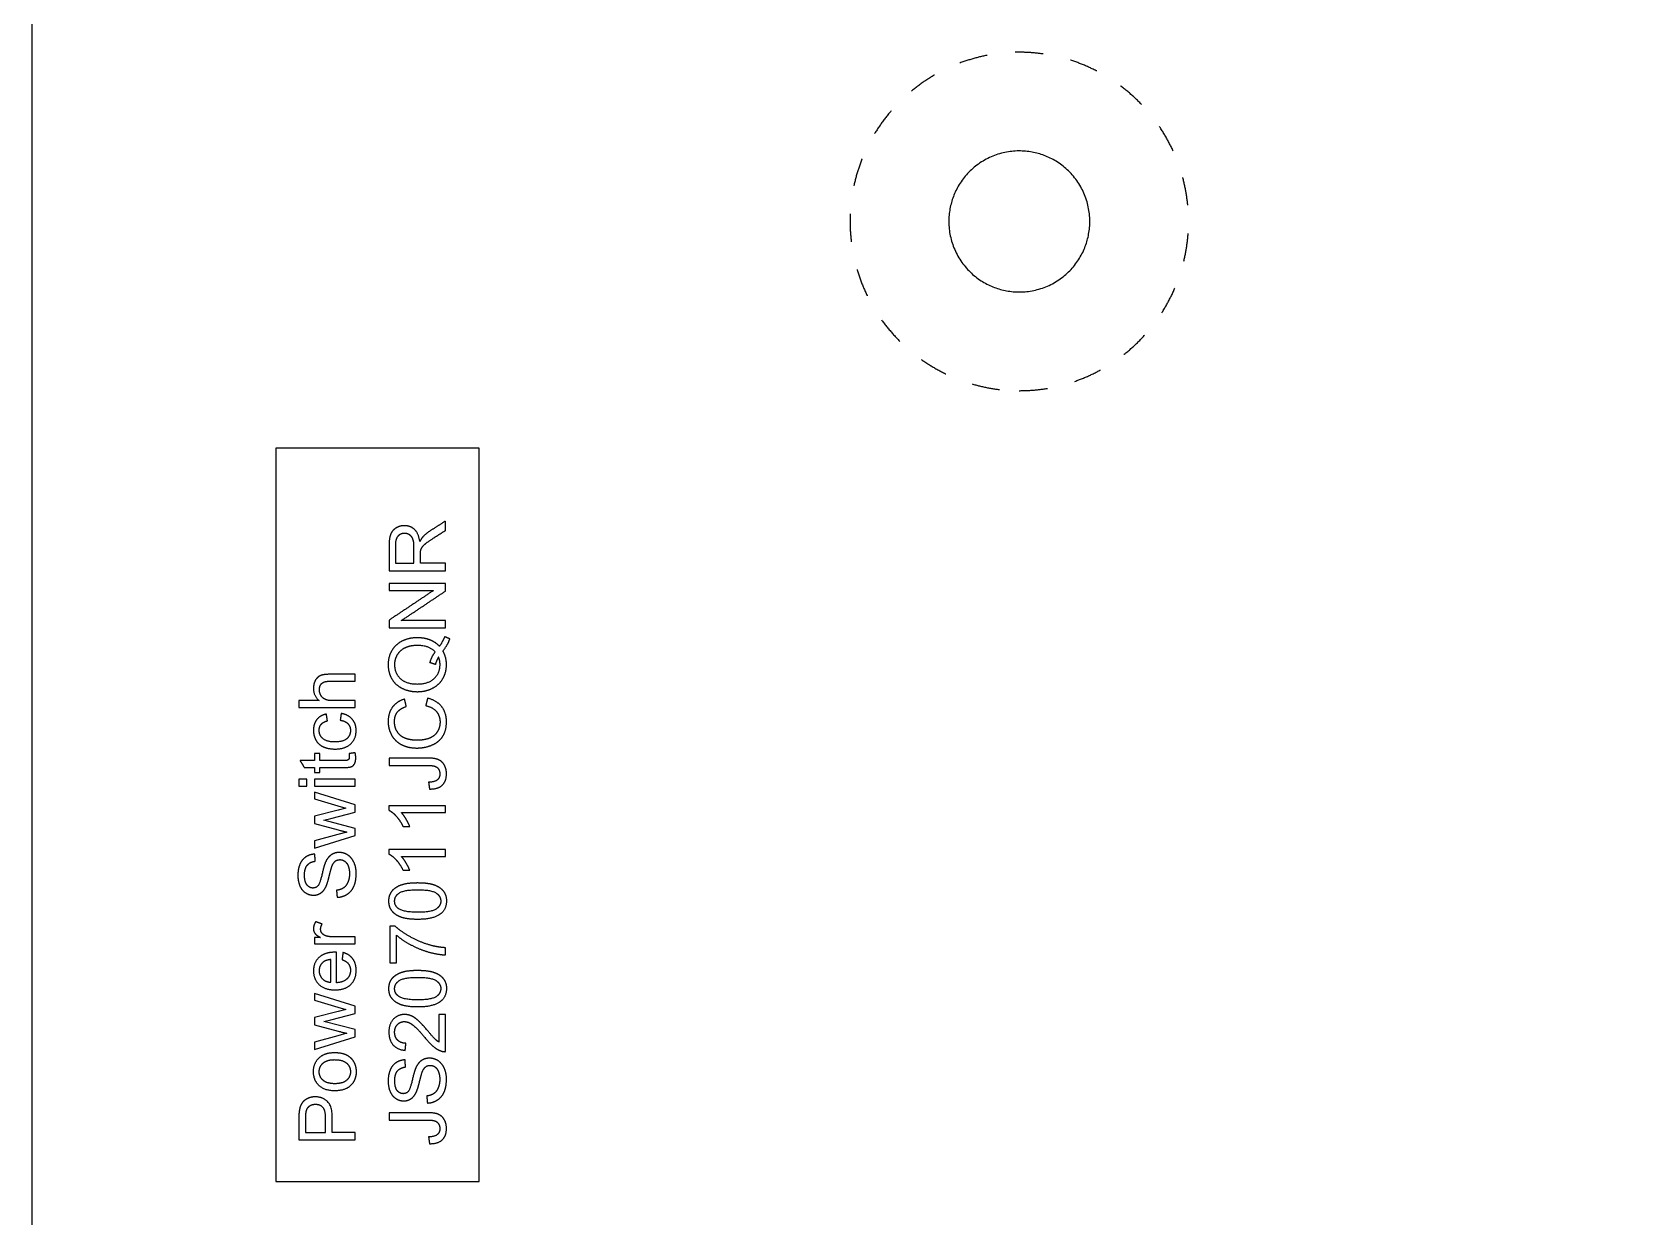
# Model space of a CAD drawing. Header units: millimetres. Extents: x -34 to 33, y -64 to 62.
# Drawn here: x -33.5 to -5.09, y 26.28 to 47.29 of the extents above; entities that cross this region are included whole.
import ezdxf

# ---------------------------------------------------------------- set-up
doc = ezdxf.new("R2010")
doc.units = ezdxf.units.MM
doc.header["$LTSCALE"] = 0.1
doc.linetypes.add('Dashed', pattern=[10, 5, -5])
doc.layers.add('dxf_release_for_jordan$PCB_v1_240711$front', color=18, linetype='Continuous', true_color=0x000000)

msp = doc.modelspace()

# ---------------------------------------------------------------- linework, layer by layer
at = {"layer": 'dxf_release_for_jordan$PCB_v1_240711$front', "color": 5, "true_color": 0x0000ff}
for p, q in [((-27.171, 38.181), (-27.171, 37.738)), ((-27.06, 38.186), (-27.06, 37.87)), ((-26.73, 37.87), (-26.73, 38.154)), ((-27.06, 37.87), (-26.73, 37.87)), ((-26.615, 37.87), (-26.615, 38.023)), ((-26.171, 37.87), (-26.615, 37.87)), ((-26.171, 37.738), (-26.171, 37.87)), ((-27.171, 37.738), (-26.171, 37.738)), ((-28.412, 35.435), (-28.771, 35.435)), ((-28.771, 35.435), (-28.771, 35.312)), ((-28.771, 35.312), (-27.771, 35.312)), ((-27.771, 35.435), (-28.167, 35.435)), ((-27.771, 35.312), (-27.771, 35.435)), ((-27.771, 33.587), (-28.495, 33.814)), ((-28.495, 33.814), (-28.495, 33.694)), ((-28.495, 33.694), (-28.077, 33.57)), ((-28.077, 33.57), (-27.937, 33.529)), ((-27.937, 33.529), (-28.075, 33.492)), ((-27.771, 33.46), (-27.771, 33.587)), ((-26.171, 33.572), (-27.175, 33.572)), ((-27.175, 33.572), (-27.175, 33.492)), ((-26.171, 33.449), (-26.171, 33.572)), ((-28.075, 33.492), (-28.495, 33.384)), ((-28.495, 33.384), (-28.495, 33.258)), ((-28.495, 33.258), (-28.071, 33.143)), ((-28.328, 33.317), (-28.205, 33.345)), ((-27.771, 33.17), (-28.328, 33.317)), ((-28.205, 33.345), (-27.771, 33.46)), ((-26.953, 33.449), (-26.171, 33.449)), ((-28.077, 33.062), (-28.495, 32.947)), ((-28.495, 32.82), (-27.771, 33.042)), ((-27.922, 33.105), (-28.077, 33.062)), ((-27.771, 33.042), (-27.771, 33.17)), ((-28.495, 32.947), (-28.495, 32.82)), ((-26.171, 32.795), (-27.175, 32.795)), ((-27.175, 32.795), (-27.175, 32.716)), ((-26.171, 32.672), (-26.171, 32.795)), ((-26.953, 32.672), (-26.171, 32.672)), ((-27.062, 31.435), (-27.158, 31.435)), ((-27.158, 31.435), (-27.158, 30.788)), ((-27.04, 30.788), (-27.04, 31.278)), ((-28.386, 31.233), (-28.495, 31.233)), ((-28.495, 31.233), (-28.495, 31.123)), ((-28.495, 31.123), (-27.771, 31.123)), ((-27.771, 31.246), (-28.15, 31.246)), ((-27.771, 31.123), (-27.771, 31.246)), ((-27.158, 30.788), (-27.04, 30.788)), ((-27.771, 30.019), (-28.495, 30.245)), ((-28.495, 30.245), (-28.495, 30.126)), ((-28.495, 30.126), (-28.077, 30.002)), ((-28.075, 29.924), (-28.495, 29.816)), ((-28.205, 29.776), (-27.771, 29.891)), ((-28.077, 30.002), (-27.937, 29.96)), ((-27.937, 29.96), (-28.075, 29.924)), ((-27.771, 29.891), (-27.771, 30.019)), ((-26.171, 29.872), (-26.289, 29.872)), ((-26.289, 29.872), (-26.289, 29.382)), ((-26.171, 29.212), (-26.171, 29.872)), ((-28.495, 29.816), (-28.495, 29.689)), ((-28.495, 29.689), (-28.071, 29.574)), ((-28.328, 29.748), (-28.205, 29.776)), ((-27.771, 29.602), (-28.328, 29.748)), ((-27.771, 29.473), (-27.771, 29.602)), ((-28.077, 29.494), (-28.495, 29.379)), ((-28.495, 29.252), (-27.771, 29.473)), ((-28.495, 29.379), (-28.495, 29.252)), ((-27.922, 29.537), (-28.077, 29.494)), ((-28.771, 28.025), (-28.771, 27.648)), ((-28.653, 28.036), (-28.653, 27.78)), ((-28.296, 27.78), (-28.296, 28.038)), ((-28.178, 27.78), (-28.178, 28.036)), ((-28.771, 27.648), (-27.771, 27.648)), ((-28.653, 27.78), (-28.296, 27.78)), ((-27.771, 27.78), (-28.178, 27.78)), ((-27.771, 27.648), (-27.771, 27.78))]:
    msp.add_line(p, q, dxfattribs=at)
at = {"layer": 'dxf_release_for_jordan$PCB_v1_240711$front', "color": 96, "true_color": 0x007f00}
msp.add_lwpolyline([(33.5, 60.93), (33.5, -32.448), (8, -32.448), (8, -44.448), (-8, -44.448), (-8, -32.448), (-33.5, -32.448), (-33.5, 60.93)], close=True, dxfattribs=at)
at = {"layer": 'dxf_release_for_jordan$PCB_v1_240711$front', "color": 5, "true_color": 0x0000ff}
msp.add_lwpolyline([(-29.177, 26.91), (-25.577, 26.91), (-25.577, 39.91), (-29.177, 39.91)], close=True, dxfattribs=at)
at = {"layer": 'dxf_release_for_jordan$PCB_v1_240711$front', "color": 1, "linetype": 'Dashed', "true_color": 0xff0000}
msp.add_rational_spline([(-16, 40.93), (-19, 40.93), (-19, 43.93), (-19, 46.93), (-16, 46.93), (-13, 46.93), (-13, 43.93), (-13, 40.93), (-16, 40.93)], [1, 0.707106781187, 1, 0.707106781187, 1, 0.707106781187, 1, 0.707106781187, 1], degree=2, knots=[0, 0, 0, 5.497787, 5.497787, 10.995574, 10.995574, 16.493361, 16.493361, 21.991149, 21.991149, 21.991149], dxfattribs=at)
at = {"layer": 'dxf_release_for_jordan$PCB_v1_240711$front', "color": 96, "true_color": 0x007f00}
msp.add_rational_spline([(-17.204, 44.265), (-16.87, 45.469), (-15.665, 45.135), (-14.461, 44.8), (-14.796, 43.596), (-15.13, 42.391), (-16.335, 42.726), (-17.539, 43.06), (-17.204, 44.265)], [1, 0.707106781187, 1, 0.707106781187, 1, 0.707106781187, 1, 0.707106781187, 1], degree=2, knots=[0, 0, 0, 1.963495, 1.963495, 3.926991, 3.926991, 5.890486, 5.890486, 7.853982, 7.853982, 7.853982], dxfattribs=at)
at = {"layer": 'dxf_release_for_jordan$PCB_v1_240711$front', "color": 5, "true_color": 0x0000ff}
for points, knots in [([(-26.626, 38.255), (-26.646, 38.399), (-26.719, 38.468), (-26.792, 38.537), (-26.898, 38.537), (-26.981, 38.537), (-27.049, 38.495), (-27.117, 38.454), (-27.144, 38.384), (-27.171, 38.315), (-27.171, 38.181)], [-7, -7, -7, -6, -6, -5, -5, -4, -4, -3, -3, -2, -2, -2]), ([(-26.73, 38.154), (-26.73, 38.245), (-26.748, 38.296), (-26.767, 38.347), (-26.808, 38.374), (-26.85, 38.4), (-26.898, 38.4), (-26.969, 38.4), (-27.015, 38.349), (-27.06, 38.298), (-27.06, 38.186)], [1, 1, 1, 2, 2, 3, 3, 4, 4, 5, 5, 6, 6, 6]), ([(-26.443, 38.445), (-26.523, 38.393), (-26.576, 38.335), (-26.601, 38.308), (-26.626, 38.255)], [-9, -9, -9, -8, -8, -7, -7, -7]), ([(-26.61, 38.097), (-26.603, 38.128), (-26.584, 38.157), (-26.565, 38.187), (-26.517, 38.225), (-26.469, 38.262), (-26.379, 38.32)], [-15, -15, -15, -14, -14, -13, -13, -12, -12, -12]), ([(-26.278, 36.399), (-26.351, 36.475), (-26.45, 36.512), (-26.548, 36.55), (-26.672, 36.55), (-26.82, 36.55), (-26.939, 36.491), (-27.057, 36.433), (-27.123, 36.322), (-27.188, 36.211), (-27.188, 36.073), (-27.188, 35.936), (-27.125, 35.825), (-27.062, 35.714), (-26.94, 35.654), (-26.819, 35.594), (-26.671, 35.594), (-26.522, 35.594), (-26.404, 35.654), (-26.285, 35.713), (-26.22, 35.824), (-26.154, 35.934), (-26.154, 36.07), (-26.154, 36.204), (-26.216, 36.315)], [-28, -28, -28, -27, -27, -26, -26, -25, -25, -24, -24, -23, -23, -22, -22, -21, -21, -20, -20, -19, -19, -18, -18, -17, -17, -16, -16, -16]), ([(-26.352, 36.297), (-26.458, 36.413), (-26.672, 36.413), (-26.793, 36.413), (-26.884, 36.372), (-26.974, 36.331), (-27.025, 36.251), (-27.075, 36.172), (-27.075, 36.073), (-27.075, 35.925), (-26.973, 35.828), (-26.872, 35.73), (-26.671, 35.73), (-26.476, 35.73), (-26.372, 35.827), (-26.268, 35.923), (-26.268, 36.073), (-26.268, 36.144), (-26.294, 36.207)], [1, 1, 1, 2, 2, 3, 3, 4, 4, 5, 5, 6, 6, 7, 7, 8, 8, 9, 9, 10, 10, 10]), ([(-28.23, 35.902), (-28.337, 35.902), (-28.392, 35.877), (-28.448, 35.851), (-28.48, 35.792), (-28.512, 35.732), (-28.512, 35.652), (-28.512, 35.521), (-28.412, 35.435)], [-21, -21, -21, -20, -20, -19, -19, -18, -18, -17, -17, -17]), ([(-28.167, 35.435), (-28.253, 35.435), (-28.301, 35.456), (-28.349, 35.476), (-28.378, 35.524), (-28.406, 35.572), (-28.406, 35.627), (-28.406, 35.7), (-28.364, 35.74), (-28.322, 35.779), (-28.23, 35.779)], [-29, -29, -29, -28, -28, -27, -27, -26, -26, -25, -25, -24, -24, -24]), ([(-26.897, 35.462), (-27.035, 35.422), (-27.111, 35.319), (-27.188, 35.217), (-27.188, 35.067), (-27.188, 34.935), (-27.127, 34.825), (-27.067, 34.715), (-26.951, 34.655), (-26.835, 34.595), (-26.679, 34.595), (-26.535, 34.595), (-26.411, 34.648), (-26.286, 34.701), (-26.22, 34.802), (-26.154, 34.904), (-26.154, 35.065), (-26.154, 35.221), (-26.24, 35.329), (-26.325, 35.437), (-26.488, 35.479)], [-21, -21, -21, -20, -20, -19, -19, -18, -18, -17, -17, -16, -16, -15, -15, -14, -14, -13, -13, -12, -12, -11, -11, -11]), ([(-26.522, 35.347), (-26.396, 35.319), (-26.332, 35.242), (-26.268, 35.165), (-26.268, 35.054), (-26.268, 34.963), (-26.315, 34.884), (-26.362, 34.806), (-26.457, 34.769), (-26.552, 34.732), (-26.679, 34.732), (-26.778, 34.732), (-26.871, 34.763), (-26.964, 34.794), (-27.019, 34.872), (-27.075, 34.949), (-27.075, 35.064), (-27.075, 35.165), (-27.025, 35.231), (-26.975, 35.297), (-26.866, 35.332)], [-32, -32, -32, -31, -31, -30, -30, -29, -29, -28, -28, -27, -27, -26, -26, -25, -25, -24, -24, -23, -23, -22, -22, -22]), ([(-28.283, 35.196), (-28.392, 35.175), (-28.452, 35.1), (-28.512, 35.025), (-28.512, 34.907), (-28.512, 34.814), (-28.468, 34.734), (-28.424, 34.655), (-28.336, 34.616), (-28.248, 34.577), (-28.131, 34.577), (-27.949, 34.577), (-27.852, 34.667), (-27.755, 34.758), (-27.755, 34.906), (-27.755, 35.025), (-27.826, 35.106), (-27.896, 35.188), (-28.021, 35.208)], [-18, -18, -18, -17, -17, -16, -16, -15, -15, -14, -14, -13, -13, -12, -12, -11, -11, -10, -10, -9, -9, -9]), ([(-28.037, 35.087), (-27.945, 35.074), (-27.9, 35.026), (-27.856, 34.977), (-27.856, 34.905), (-27.856, 34.815), (-27.922, 34.759), (-27.988, 34.703), (-28.134, 34.703), (-28.278, 34.703), (-28.344, 34.761), (-28.411, 34.819), (-28.411, 34.912), (-28.411, 34.973), (-28.374, 35.016), (-28.337, 35.06), (-28.264, 35.077)], [-27, -27, -27, -26, -26, -25, -25, -24, -24, -23, -23, -22, -22, -21, -21, -20, -20, -19, -19, -19]), ([(-27.983, 34.249), (-27.873, 34.249), (-27.839, 34.264), (-27.804, 34.279), (-27.783, 34.316), (-27.762, 34.353), (-27.762, 34.42), (-27.762, 34.46), (-27.773, 34.512)], [-5, -5, -5, -4, -4, -3, -3, -2, -2, -1, -1, -1]), ([(-27.881, 34.495), (-27.876, 34.461), (-27.876, 34.441), (-27.876, 34.413), (-27.885, 34.399), (-27.894, 34.384), (-27.909, 34.378), (-27.924, 34.371), (-27.977, 34.371)], [-20, -20, -20, -19, -19, -18, -18, -17, -17, -16, -16, -16]), ([(-26.455, 33.868), (-26.306, 33.865), (-26.23, 33.935), (-26.154, 34.005), (-26.154, 34.137), (-26.154, 34.225), (-26.191, 34.291), (-26.227, 34.357), (-26.295, 34.387), (-26.364, 34.417), (-26.49, 34.417)], [-14, -14, -14, -13, -13, -12, -12, -11, -11, -10, -10, -9, -9, -9]), ([(-26.482, 34.285), (-26.396, 34.285), (-26.357, 34.272), (-26.318, 34.258), (-26.295, 34.222), (-26.272, 34.186), (-26.272, 34.136), (-26.272, 34.068), (-26.315, 34.03), (-26.357, 33.992), (-26.471, 33.987)], [-6, -6, -6, -5, -5, -4, -4, -3, -3, -2, -2, -1, -1, -1]), ([(-27.175, 33.492), (-27.11, 33.46), (-27.041, 33.383), (-26.972, 33.306), (-26.924, 33.203)], [-9, -9, -9, -8, -8, -7, -7, -7]), ([(-26.805, 33.203), (-26.826, 33.261), (-26.869, 33.333), (-26.911, 33.405), (-26.953, 33.449)], [-6, -6, -6, -5, -5, -4, -4, -4]), ([(-28.489, 32.713), (-28.577, 32.71), (-28.647, 32.664), (-28.716, 32.619), (-28.752, 32.534), (-28.788, 32.449), (-28.788, 32.338), (-28.788, 32.237), (-28.754, 32.154), (-28.72, 32.072), (-28.654, 32.029), (-28.588, 31.986), (-28.512, 31.986), (-28.444, 31.986), (-28.388, 32.021), (-28.332, 32.056), (-28.295, 32.128), (-28.266, 32.183), (-28.233, 32.321), (-28.2, 32.458), (-28.184, 32.499), (-28.16, 32.561), (-28.125, 32.589), (-28.09, 32.616), (-28.043, 32.616), (-27.996, 32.616), (-27.957, 32.588), (-27.918, 32.559), (-27.895, 32.501), (-27.873, 32.443), (-27.873, 32.368), (-27.873, 32.283), (-27.903, 32.214), (-27.932, 32.146), (-27.98, 32.114), (-28.028, 32.081), (-28.103, 32.073)], [-34, -34, -34, -33, -33, -32, -32, -31, -31, -30, -30, -29, -29, -28, -28, -27, -27, -26, -26, -25, -25, -24, -24, -23, -23, -22, -22, -21, -21, -20, -20, -19, -19, -18, -18, -17, -17, -16, -16, -16]), ([(-28.092, 31.948), (-27.992, 31.951), (-27.913, 32.003), (-27.833, 32.055), (-27.794, 32.147), (-27.754, 32.238), (-27.754, 32.374), (-27.754, 32.481), (-27.794, 32.566), (-27.833, 32.652), (-27.903, 32.698), (-27.974, 32.743), (-28.054, 32.743), (-28.134, 32.743), (-28.196, 32.702), (-28.257, 32.66), (-28.298, 32.573), (-28.325, 32.513), (-28.361, 32.352), (-28.398, 32.19), (-28.433, 32.152), (-28.467, 32.113), (-28.521, 32.113), (-28.583, 32.113), (-28.627, 32.168), (-28.671, 32.223), (-28.671, 32.343), (-28.671, 32.458), (-28.623, 32.517), (-28.574, 32.576), (-28.48, 32.587)], [-50, -50, -50, -49, -49, -48, -48, -47, -47, -46, -46, -45, -45, -44, -44, -43, -43, -42, -42, -41, -41, -40, -40, -39, -39, -38, -38, -37, -37, -36, -36, -35, -35, -35]), ([(-27.175, 32.716), (-27.11, 32.684), (-27.041, 32.607), (-26.972, 32.53), (-26.924, 32.427)], [-9, -9, -9, -8, -8, -7, -7, -7]), ([(-26.805, 32.427), (-26.826, 32.484), (-26.869, 32.556), (-26.911, 32.628), (-26.953, 32.672)], [-6, -6, -6, -5, -5, -4, -4, -4]), ([(-26.664, 31.557), (-26.383, 31.557), (-26.258, 31.655), (-26.154, 31.738), (-26.154, 31.882), (-26.154, 31.992), (-26.213, 32.064), (-26.272, 32.136), (-26.38, 32.172), (-26.488, 32.208), (-26.664, 32.208), (-26.813, 32.208), (-26.9, 32.186), (-26.988, 32.163), (-27.049, 32.124), (-27.11, 32.084), (-27.142, 32.023), (-27.175, 31.963), (-27.175, 31.882), (-27.175, 31.773), (-27.116, 31.701), (-27.058, 31.629), (-26.95, 31.593), (-26.841, 31.557), (-26.664, 31.557)], [-12, -12, -12, -11, -11, -10, -10, -9, -9, -8, -8, -7, -7, -6, -6, -5, -5, -4, -4, -3, -3, -2, -2, -1, -1, 0, 0, 0]), ([(-26.664, 31.683), (-26.418, 31.683), (-26.337, 31.74), (-26.255, 31.798), (-26.255, 31.882), (-26.255, 31.967), (-26.337, 32.024), (-26.419, 32.082), (-26.664, 32.082), (-26.911, 32.082), (-26.992, 32.024), (-27.073, 31.967), (-27.073, 31.881), (-27.073, 31.796), (-27.002, 31.746), (-26.91, 31.683), (-26.664, 31.683)], [0, 0, 0, 1, 1, 2, 2, 3, 3, 4, 4, 5, 5, 6, 6, 7, 7, 8, 8, 8]), ([(-28.472, 31.516), (-28.512, 31.452), (-28.512, 31.39), (-28.512, 31.347), (-28.487, 31.311), (-28.463, 31.276), (-28.386, 31.233)], [-12, -12, -12, -11, -11, -10, -10, -9, -9, -9]), ([(-28.15, 31.246), (-28.228, 31.246), (-28.294, 31.266), (-28.337, 31.28), (-28.361, 31.312), (-28.385, 31.344), (-28.385, 31.384), (-28.385, 31.429), (-28.358, 31.474)], [-17, -17, -17, -16, -16, -15, -15, -14, -14, -13, -13, -13]), ([(-26.171, 31.054), (-26.321, 31.064), (-26.446, 31.101), (-26.624, 31.152), (-26.792, 31.246), (-26.961, 31.34), (-27.062, 31.435)], [-7, -7, -7, -6, -6, -5, -5, -4, -4, -4]), ([(-27.04, 31.278), (-26.934, 31.184), (-26.778, 31.102), (-26.623, 31.019), (-26.456, 30.974), (-26.289, 30.93), (-26.171, 30.928)], [-11, -11, -11, -10, -10, -9, -9, -8, -8, -8]), ([(-28.102, 30.974), (-28.124, 30.974), (-28.135, 30.974), (-28.314, 30.974), (-28.413, 30.882), (-28.512, 30.79), (-28.512, 30.645), (-28.512, 30.495), (-28.411, 30.401), (-28.31, 30.307), (-28.127, 30.307), (-27.951, 30.307), (-27.853, 30.4), (-27.755, 30.493), (-27.755, 30.652), (-27.755, 30.778), (-27.816, 30.859), (-27.878, 30.94), (-27.989, 30.97)], [-14, -14, -14, -13, -13, -12, -12, -11, -11, -10, -10, -9, -9, -8, -8, -7, -7, -6, -6, -5, -5, -5]), ([(-28.203, 30.845), (-28.294, 30.837), (-28.34, 30.799), (-28.411, 30.74), (-28.411, 30.647), (-28.411, 30.562), (-28.354, 30.504), (-28.298, 30.447), (-28.203, 30.441)], [1, 1, 1, 2, 2, 3, 3, 4, 4, 5, 5, 5]), ([(-28.005, 30.844), (-27.927, 30.816), (-27.891, 30.768), (-27.856, 30.72), (-27.856, 30.653), (-27.856, 30.562), (-27.919, 30.501), (-27.983, 30.441), (-28.102, 30.434)], [-19, -19, -19, -18, -18, -17, -17, -16, -16, -15, -15, -15]), ([(-26.664, 30.004), (-26.383, 30.004), (-26.258, 30.103), (-26.154, 30.185), (-26.154, 30.33), (-26.154, 30.439), (-26.213, 30.511), (-26.272, 30.583), (-26.38, 30.619), (-26.488, 30.655), (-26.664, 30.655), (-26.813, 30.655), (-26.9, 30.633), (-26.988, 30.61), (-27.049, 30.571), (-27.11, 30.531), (-27.142, 30.471), (-27.175, 30.41), (-27.175, 30.33), (-27.175, 30.22), (-27.116, 30.149), (-27.058, 30.077), (-26.95, 30.04), (-26.841, 30.004), (-26.664, 30.004)], [-12, -12, -12, -11, -11, -10, -10, -9, -9, -8, -8, -7, -7, -6, -6, -5, -5, -4, -4, -3, -3, -2, -2, -1, -1, 0, 0, 0]), ([(-26.664, 30.13), (-26.418, 30.13), (-26.337, 30.187), (-26.255, 30.245), (-26.255, 30.33), (-26.255, 30.414), (-26.337, 30.472), (-26.419, 30.529), (-26.664, 30.529), (-26.911, 30.529), (-26.992, 30.472), (-27.073, 30.414), (-27.073, 30.328), (-27.073, 30.244), (-27.002, 30.193), (-26.91, 30.13), (-26.664, 30.13)], [0, 0, 0, 1, 1, 2, 2, 3, 3, 4, 4, 5, 5, 6, 6, 7, 7, 8, 8, 8]), ([(-26.289, 29.382), (-26.323, 29.402), (-26.356, 29.434), (-26.389, 29.465), (-26.482, 29.576), (-26.593, 29.708), (-26.657, 29.765), (-26.722, 29.822), (-26.779, 29.846), (-26.837, 29.871), (-26.897, 29.871), (-27.015, 29.871), (-27.095, 29.787), (-27.175, 29.703), (-27.175, 29.559), (-27.175, 29.417), (-27.101, 29.332), (-27.027, 29.248), (-26.886, 29.235)], [-22, -22, -22, -21, -21, -20, -20, -19, -19, -18, -18, -17, -17, -16, -16, -15, -15, -14, -14, -13, -13, -13]), ([(-26.873, 29.361), (-26.967, 29.362), (-27.02, 29.415), (-27.073, 29.468), (-27.073, 29.557), (-27.073, 29.64), (-27.023, 29.693), (-26.973, 29.745), (-26.9, 29.745), (-26.831, 29.745), (-26.753, 29.687), (-26.674, 29.63), (-26.541, 29.467), (-26.455, 29.362), (-26.39, 29.307), (-26.324, 29.251), (-26.257, 29.226), (-26.216, 29.21), (-26.171, 29.212)], [-12, -12, -12, -11, -11, -10, -10, -9, -9, -8, -8, -7, -7, -6, -6, -5, -5, -4, -4, -3, -3, -3]), ([(-28.133, 28.518), (-27.95, 28.518), (-27.853, 28.611), (-27.755, 28.705), (-27.755, 28.857), (-27.755, 28.952), (-27.799, 29.032), (-27.844, 29.112), (-27.924, 29.154), (-28.004, 29.196), (-28.144, 29.196), (-28.316, 29.196), (-28.414, 29.101), (-28.512, 29.006), (-28.512, 28.857), (-28.512, 28.723), (-28.431, 28.629), (-28.334, 28.518), (-28.133, 28.518)], [-9, -9, -9, -8, -8, -7, -7, -6, -6, -5, -5, -4, -4, -3, -3, -2, -2, -1, -1, 0, 0, 0]), ([(-28.133, 28.644), (-27.994, 28.644), (-27.925, 28.704), (-27.856, 28.765), (-27.856, 28.857), (-27.856, 28.948), (-27.925, 29.009), (-27.995, 29.07), (-28.137, 29.07), (-28.272, 29.07), (-28.341, 29.009), (-28.41, 28.948), (-28.41, 28.857), (-28.41, 28.765), (-28.341, 28.704), (-28.272, 28.644), (-28.133, 28.644)], [0, 0, 0, 1, 1, 2, 2, 3, 3, 4, 4, 5, 5, 6, 6, 7, 7, 8, 8, 8]), ([(-26.889, 29.066), (-26.977, 29.063), (-27.047, 29.017), (-27.116, 28.972), (-27.152, 28.887), (-27.188, 28.802), (-27.188, 28.691), (-27.188, 28.59), (-27.154, 28.507), (-27.12, 28.425), (-27.054, 28.382), (-26.988, 28.339), (-26.912, 28.339), (-26.844, 28.339), (-26.788, 28.374), (-26.732, 28.409), (-26.695, 28.481), (-26.666, 28.536), (-26.633, 28.674), (-26.6, 28.811), (-26.584, 28.852), (-26.56, 28.914), (-26.525, 28.942), (-26.49, 28.969), (-26.443, 28.969), (-26.396, 28.969), (-26.357, 28.941), (-26.318, 28.912), (-26.295, 28.854), (-26.273, 28.796), (-26.273, 28.721), (-26.273, 28.636), (-26.303, 28.567), (-26.332, 28.499), (-26.38, 28.467), (-26.428, 28.435), (-26.503, 28.426)], [-34, -34, -34, -33, -33, -32, -32, -31, -31, -30, -30, -29, -29, -28, -28, -27, -27, -26, -26, -25, -25, -24, -24, -23, -23, -22, -22, -21, -21, -20, -20, -19, -19, -18, -18, -17, -17, -16, -16, -16]), ([(-26.492, 28.301), (-26.392, 28.304), (-26.313, 28.356), (-26.233, 28.408), (-26.194, 28.5), (-26.154, 28.591), (-26.154, 28.727), (-26.154, 28.834), (-26.194, 28.92), (-26.233, 29.005), (-26.303, 29.051), (-26.374, 29.096), (-26.454, 29.096), (-26.534, 29.096), (-26.596, 29.055), (-26.657, 29.013), (-26.698, 28.926), (-26.725, 28.866), (-26.761, 28.705), (-26.798, 28.544), (-26.833, 28.505), (-26.867, 28.467), (-26.921, 28.467), (-26.983, 28.467), (-27.027, 28.521), (-27.071, 28.576), (-27.071, 28.696), (-27.071, 28.811), (-27.023, 28.87), (-26.974, 28.929), (-26.88, 28.94)], [-50, -50, -50, -49, -49, -48, -48, -47, -47, -46, -46, -45, -45, -44, -44, -43, -43, -42, -42, -41, -41, -40, -40, -39, -39, -38, -38, -37, -37, -36, -36, -35, -35, -35]), ([(-28.178, 28.036), (-28.178, 28.248), (-28.266, 28.33), (-28.354, 28.411), (-28.482, 28.411), (-28.556, 28.411), (-28.618, 28.38), (-28.68, 28.35), (-28.715, 28.3), (-28.749, 28.25), (-28.761, 28.177), (-28.771, 28.124), (-28.771, 28.025)], [-8, -8, -8, -7, -7, -6, -6, -5, -5, -4, -4, -3, -3, -2, -2, -2]), ([(-28.296, 28.038), (-28.296, 28.167), (-28.343, 28.22), (-28.391, 28.274), (-28.478, 28.274), (-28.54, 28.274), (-28.585, 28.243), (-28.63, 28.211), (-28.644, 28.159), (-28.653, 28.126), (-28.653, 28.036)], [1, 1, 1, 2, 2, 3, 3, 4, 4, 5, 5, 6, 6, 6]), ([(-26.455, 27.58), (-26.306, 27.578), (-26.23, 27.648), (-26.154, 27.717), (-26.154, 27.849), (-26.154, 27.938), (-26.191, 28.003), (-26.227, 28.069), (-26.295, 28.099), (-26.364, 28.13), (-26.49, 28.13)], [-14, -14, -14, -13, -13, -12, -12, -11, -11, -10, -10, -9, -9, -9]), ([(-26.482, 27.998), (-26.396, 27.998), (-26.357, 27.984), (-26.318, 27.97), (-26.295, 27.934), (-26.272, 27.898), (-26.272, 27.848), (-26.272, 27.781), (-26.315, 27.743), (-26.357, 27.704), (-26.471, 27.7)], [-6, -6, -6, -5, -5, -4, -4, -3, -3, -2, -2, -1, -1, -1])]:
    msp.add_open_spline(points, degree=2, knots=knots, dxfattribs=at)
for points in [[(-26.171, 38.619), (-26.307, 38.532), (-26.443, 38.445)], [(-26.379, 38.32), (-26.275, 38.386), (-26.171, 38.452)], [(-26.171, 38.452), (-26.171, 38.535), (-26.171, 38.619)], [(-26.615, 38.023), (-26.615, 38.075), (-26.61, 38.097)], [(-26.171, 37.514), (-26.671, 37.514), (-27.171, 37.514)], [(-27.171, 37.514), (-27.171, 37.45), (-27.171, 37.387)], [(-26.171, 37.378), (-26.171, 37.446), (-26.171, 37.514)], [(-27.171, 37.387), (-26.778, 37.387), (-26.386, 37.387)], [(-26.386, 37.387), (-26.778, 37.124), (-27.171, 36.862)], [(-26.957, 36.853), (-26.564, 37.115), (-26.171, 37.378)], [(-27.171, 36.862), (-27.171, 36.794), (-27.171, 36.726)], [(-27.171, 36.726), (-26.671, 36.726), (-26.171, 36.726)], [(-26.171, 36.853), (-26.564, 36.853), (-26.957, 36.853)], [(-26.171, 36.726), (-26.171, 36.79), (-26.171, 36.853)], [(-26.186, 36.569), (-26.215, 36.491), (-26.278, 36.399)], [(-26.216, 36.315), (-26.133, 36.422), (-26.094, 36.53)], [(-26.094, 36.53), (-26.14, 36.549), (-26.186, 36.569)], [(-26.447, 36.108), (-26.415, 36.223), (-26.352, 36.297)], [(-26.351, 36.076), (-26.399, 36.092), (-26.447, 36.108)], [(-26.294, 36.207), (-26.334, 36.145), (-26.351, 36.076)], [(-27.771, 35.902), (-28.001, 35.902), (-28.23, 35.902)], [(-27.771, 35.779), (-27.771, 35.841), (-27.771, 35.902)], [(-28.23, 35.779), (-28.001, 35.779), (-27.771, 35.779)], [(-26.866, 35.332), (-26.881, 35.397), (-26.897, 35.462)], [(-26.488, 35.479), (-26.505, 35.413), (-26.522, 35.347)], [(-28.264, 35.077), (-28.273, 35.136), (-28.283, 35.196)], [(-28.021, 35.208), (-28.029, 35.147), (-28.037, 35.087)], [(-28.4, 34.495), (-28.448, 34.495), (-28.495, 34.495)], [(-28.495, 34.495), (-28.495, 34.433), (-28.495, 34.371)], [(-28.4, 34.371), (-28.4, 34.433), (-28.4, 34.495)], [(-27.773, 34.512), (-27.827, 34.503), (-27.881, 34.495)], [(-26.49, 34.417), (-26.83, 34.417), (-27.171, 34.417)], [(-27.171, 34.417), (-27.171, 34.351), (-27.171, 34.285)], [(-28.495, 34.371), (-28.622, 34.371), (-28.748, 34.371)], [(-28.748, 34.371), (-28.711, 34.31), (-28.675, 34.249)], [(-28.675, 34.249), (-28.585, 34.249), (-28.495, 34.249)], [(-28.495, 34.249), (-28.495, 34.204), (-28.495, 34.159)], [(-28.495, 34.159), (-28.448, 34.159), (-28.4, 34.159)], [(-27.977, 34.371), (-28.188, 34.371), (-28.4, 34.371)], [(-28.4, 34.159), (-28.4, 34.204), (-28.4, 34.249)], [(-28.4, 34.249), (-28.192, 34.249), (-27.983, 34.249)], [(-27.171, 34.285), (-26.826, 34.285), (-26.482, 34.285)], [(-28.63, 34.04), (-28.7, 34.04), (-28.771, 34.04)], [(-28.771, 34.04), (-28.771, 33.978), (-28.771, 33.917)], [(-28.771, 33.917), (-28.7, 33.917), (-28.63, 33.917)], [(-28.63, 33.917), (-28.63, 33.978), (-28.63, 34.04)], [(-27.771, 34.04), (-28.133, 34.04), (-28.495, 34.04)], [(-28.495, 34.04), (-28.495, 33.978), (-28.495, 33.917)], [(-28.495, 33.917), (-28.133, 33.917), (-27.771, 33.917)], [(-27.771, 33.917), (-27.771, 33.978), (-27.771, 34.04)], [(-26.471, 33.987), (-26.463, 33.928), (-26.455, 33.868)], [(-28.071, 33.143), (-27.934, 33.108), (-27.922, 33.105)], [(-26.924, 33.203), (-26.865, 33.203), (-26.805, 33.203)], [(-28.48, 32.587), (-28.484, 32.65), (-28.489, 32.713)], [(-26.924, 32.427), (-26.865, 32.427), (-26.805, 32.427)], [(-28.103, 32.073), (-28.098, 32.01), (-28.092, 31.948)], [(-28.358, 31.474), (-28.415, 31.495), (-28.472, 31.516)], [(-28.102, 30.434), (-28.102, 30.704), (-28.102, 30.974)], [(-27.989, 30.97), (-27.997, 30.907), (-28.005, 30.844)], [(-26.171, 30.928), (-26.171, 30.991), (-26.171, 31.054)], [(-28.203, 30.441), (-28.203, 30.643), (-28.203, 30.845)], [(-28.071, 29.574), (-27.934, 29.539), (-27.922, 29.537)], [(-26.886, 29.235), (-26.879, 29.298), (-26.873, 29.361)], [(-26.88, 28.94), (-26.884, 29.003), (-26.889, 29.066)], [(-26.503, 28.426), (-26.498, 28.363), (-26.492, 28.301)], [(-26.49, 28.13), (-26.83, 28.13), (-27.171, 28.13)], [(-27.171, 28.13), (-27.171, 28.064), (-27.171, 27.998)], [(-27.171, 27.998), (-26.826, 27.998), (-26.482, 27.998)], [(-26.471, 27.7), (-26.463, 27.64), (-26.455, 27.58)]]:
    msp.add_open_spline(points, degree=2, dxfattribs=at)

doc.saveas('drawing.dxf')
